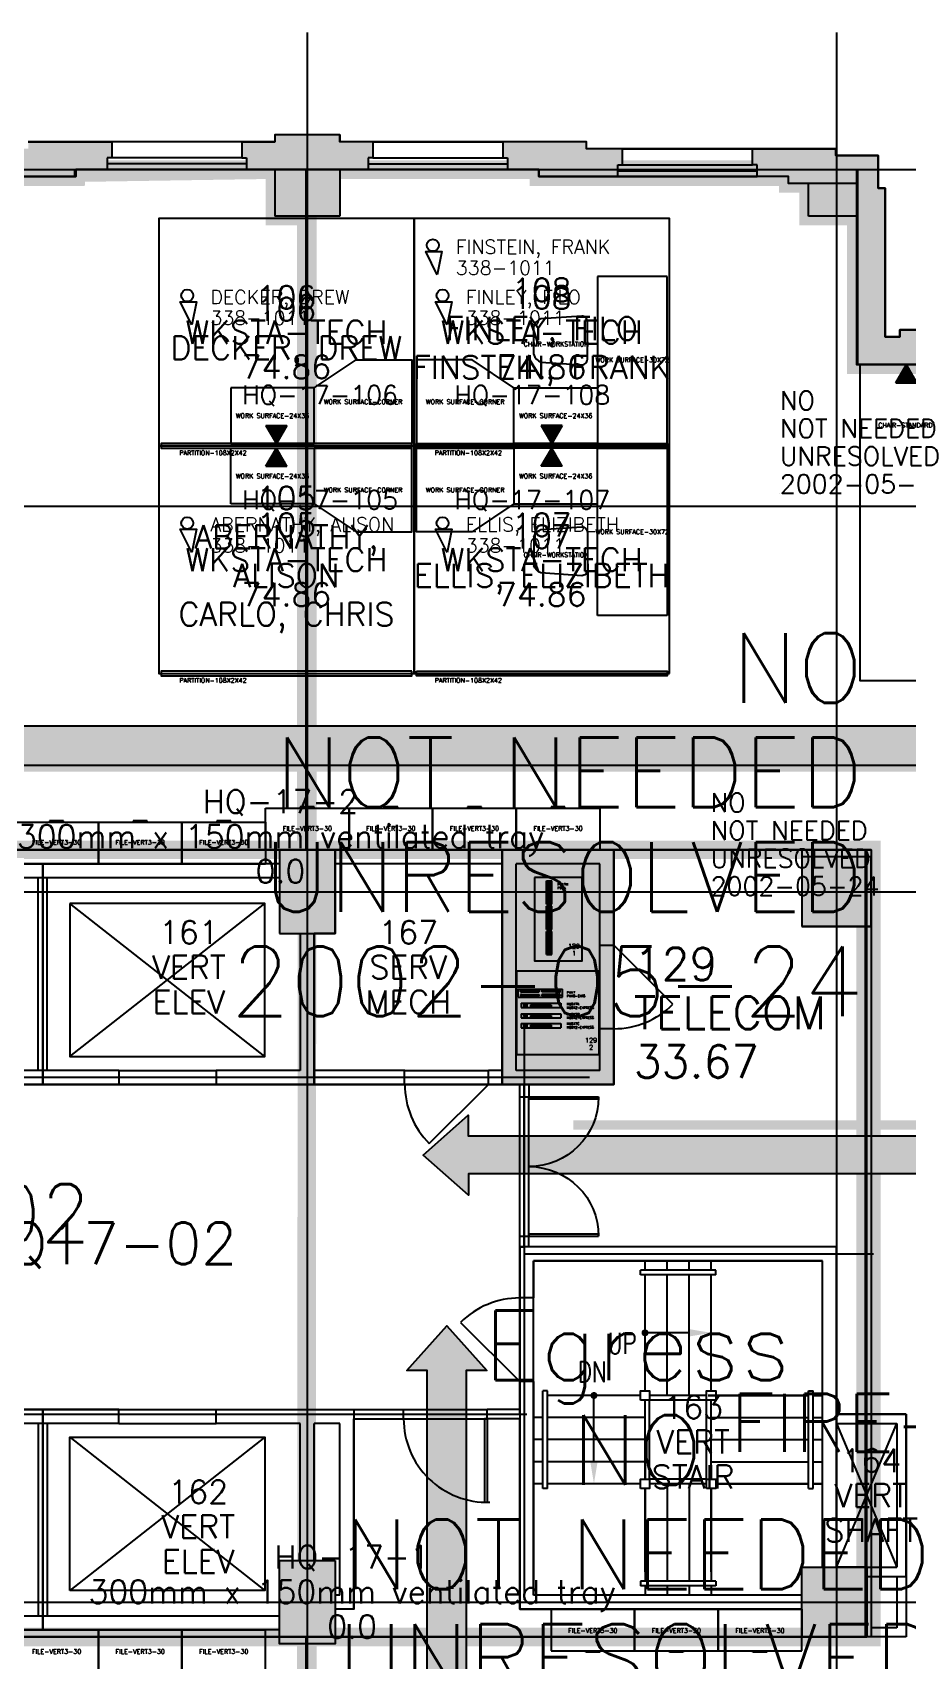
# Model space of a CAD drawing. Extents: x -90 to 1566, y -312 to 744.
# Drawn here: x 637 to 1014, y 43 to 744 of the extents above; entities that cross this region are included whole.
import ezdxf
from ezdxf.enums import TextEntityAlignment as Align

# ---------------------------------------------------------------- set-up
doc = ezdxf.new("R2010")
doc.units = 0
doc.header["$LTSCALE"] = 120
doc.header["$MEASUREMENT"] = 0
doc.layers.get('0').update_dxf_attribs({"linetype": 'CONTINUOUS'})
for name, color, linetype in [('Deleted', 1, 'CONTINUOUS'), ('Unchanged', 8, 'CONTINUOUS'), ('Unchanged Layer Off', 2, 'CONTINUOUS')]:
    doc.layers.add(name, color=color, linetype=linetype)
doc.styles.add('ASSETTEXT', font='simplex.shx')
doc.styles.get("Standard").update_dxf_attribs({"font": 'simplex.shx'})

# ---------------------------------------------------------------- blocks, each defined once
blk = doc.blocks.new('ELEV')
at = {"layer": 'Unchanged'}
for p, q in [((42, -6), (-42, -72)), ((-42, -6), (42, -72))]:
    blk.add_line(p, q, dxfattribs=at)
blk.add_lwpolyline([(-42, -72), (-42, -6), (42, -6), (42, -72)], close=True, dxfattribs=at)
blk = doc.blocks.new('WNH')
at = {"layer": 'Unchanged'}
for p, q in [((-2, 5), (58, 5)), ((-2, 2.5), (58, 2.5)), ((0, 0), (56, 0)), ((0, -7), (56, -7))]:
    blk.add_line(p, q, dxfattribs=at)
blk = doc.blocks.new('90S2')
at = {"layer": 'Unchanged'}
for p, q in [((-0.5, 0), (-0.5, 1)), ((-0.46875, 0), (-0.46875, 0.998045)), ((-0.5, 0), (-0.46875, 0)), ((-0.46875, 0), (-0.46875, 0))]:
    blk.add_line(p, q, dxfattribs=at)
blk.add_arc((-0.5, 0), 1, 0, 91.706985, dxfattribs=at)
blk = doc.blocks.new('DR-DOUB')
at = {"layer": 'Unchanged'}
for p, q in [((0, 0.5), (0.015625, 0.5)), ((0, 0), (0, 0.5)), ((0.015625, 0.5), (0.015625, 0)), ((1, 0.5), (0.984375, 0.5)), ((0.984375, 0.5), (0.984375, 0)), ((1, 0), (1, 0.5)), ((0.015625, 0), (0, 0)), ((0.984375, 0), (1, 0))]:
    blk.add_line(p, q, dxfattribs=at)
for centre, start, end in [((0, 0), 0, 90), ((1, 0), 90, 180)]:
    blk.add_arc(centre, 0.5, start, end, dxfattribs=at)
blk = doc.blocks.new('FILE')
at = {"layer": 'Unchanged'}
for p, q in [((0, 18), (36, 18)), ((0, 0), (0, 18)), ((15, 18.5), (15, 18)), ((21, 18.5), (15, 18.5)), ((21, 18), (21, 18.5)), ((36, 18), (36, 0)), ((0, 0), (36, 0))]:
    blk.add_line(p, q, dxfattribs=at)
blk = doc.blocks.new('CHAIR')
at = {"layer": 'Unchanged'}
blk.add_lwpolyline([(-6.087272, 11.499599, 0.234283), (-9.327464, 8.599554), (-10.501149, -9.063947, 0.418572), (-8.101414, -11.4996), (8.101414, -11.4996, 0.418572), (10.501149, -9.063947), (9.327464, 8.599554, 0.234283), (6.087272, 11.499599, 0.234283)], format="xyb", dxfattribs=at)
blk.add_lwpolyline([(-6.087273, 11.4996), (6.087273, 11.4996)], dxfattribs=at)
blk = doc.blocks.new('WSURF')
at = {"layer": 'Unchanged'}
for p, q in [((0, 1), (0, 0)), ((1, 1), (0, 1)), ((1, 0), (1, 1)), ((0, 0), (1, 0))]:
    blk.add_line(p, q, dxfattribs=at)
blk = doc.blocks.new('UNIT')
at = {"layer": 'Unchanged'}
blk.add_lwpolyline([(0, 0), (1, 0), (1, 1), (0, 1)], close=True, dxfattribs=at)
blk = doc.blocks.new('CWSURF')
at = {"layer": 'Unchanged'}
blk.add_lwpolyline([(24, 36), (0, 36), (0, 0), (42, 0), (42, 24)], close=True, dxfattribs=at)
blk = doc.blocks.new('PERSON')
at = {"layer": 'Unchanged'}
blk.add_lwpolyline([(-8, 0), (-13, 10), (-6, 10), (-8, 0)], dxfattribs=at)
blk.add_circle((-9.918655, 12.655), 2.586836, dxfattribs=at)
blk = doc.blocks.new('OUTLETW')
at = {"layer": 'Unchanged'}
for p, q in [((7.79, 4.5), (0, 0)), ((7.79, -4.5), (0, 0)), ((0.19, 0.11), (7.79, 0.11)), ((0.57, 0.33), (7.79, 0.33)), ((0.95, 0.55), (7.79, 0.55)), ((1.33, 0.77), (7.79, 0.77)), ((1.72, 0.99), (7.79, 0.99)), ((2.1, 1.21), (7.79, 1.21)), ((2.48, 1.43), (7.79, 1.43)), ((2.86, 1.65), (7.79, 1.65)), ((3.24, 1.87), (7.79, 1.87)), ((3.62, 2.09), (7.79, 2.09)), ((4, 2.31), (7.79, 2.31)), ((4.38, 2.53), (7.79, 2.53)), ((4.76, 2.75), (7.79, 2.75)), ((5.15, 2.97), (7.79, 2.97)), ((5.53, 3.19), (7.79, 3.19)), ((5.91, 3.41), (7.79, 3.41)), ((6.29, 3.63), (7.79, 3.63)), ((6.67, 3.85), (7.79, 3.85)), ((7.05, 4.07), (7.79, 4.07)), ((7.43, 4.29), (7.79, 4.29)), ((7.79, -4.5), (7.79, 4.5)), ((0.19, -0.11), (7.79, -0.11)), ((0.57, -0.33), (7.79, -0.33)), ((0.95, -0.55), (7.79, -0.55)), ((1.33, -0.77), (7.79, -0.77)), ((1.72, -0.99), (7.79, -0.99)), ((2.1, -1.21), (7.79, -1.21)), ((2.48, -1.43), (7.79, -1.43)), ((2.86, -1.65), (7.79, -1.65)), ((3.24, -1.87), (7.79, -1.87)), ((3.62, -2.09), (7.79, -2.09)), ((4, -2.31), (7.79, -2.31)), ((4.38, -2.53), (7.79, -2.53)), ((4.76, -2.75), (7.79, -2.75)), ((5.15, -2.97), (7.79, -2.97)), ((5.53, -3.19), (7.79, -3.19)), ((5.91, -3.41), (7.79, -3.41)), ((6.29, -3.63), (7.79, -3.63)), ((6.67, -3.85), (7.79, -3.85)), ((7.05, -4.07), (7.79, -4.07)), ((7.43, -4.29), (7.79, -4.29))]:
    blk.add_line(p, q, dxfattribs=at)
blk = doc.blocks.new('PB3X50')
at = {"layer": 'Unchanged'}
for p, q in [((0, 21.73), (0, 31.73)), ((0, 31.73), (2.25, 31.73)), ((0.35, 31.33), (1.9, 31.33)), ((0.35, 30.93), (1.9, 30.93)), ((0.35, 30.53), (1.9, 30.53)), ((0.35, 30.13), (1.9, 30.13)), ((0.35, 29.73), (1.9, 29.73)), ((0.35, 29.33), (1.9, 29.33)), ((0.35, 28.93), (1.9, 28.93)), ((0.35, 28.53), (1.9, 28.53)), ((0.35, 28.13), (1.9, 28.13)), ((2.25, 21.73), (2.25, 31.73)), ((0, 21.73), (2.25, 21.73)), ((0.35, 27.73), (1.9, 27.73)), ((0.35, 27.33), (1.9, 27.33)), ((0.35, 26.93), (1.9, 26.93)), ((0.35, 26.53), (1.9, 26.53)), ((0.35, 26.13), (1.9, 26.13)), ((0.35, 25.73), (1.9, 25.73)), ((0.35, 25.33), (1.9, 25.33)), ((0.35, 24.93), (1.9, 24.93)), ((0.35, 24.53), (1.9, 24.53)), ((0.35, 24.13), (1.9, 24.13)), ((0.35, 23.73), (1.9, 23.73)), ((0.35, 23.33), (1.9, 23.33)), ((0.35, 22.93), (1.9, 22.93)), ((0.35, 22.53), (1.9, 22.53)), ((0.35, 22.13), (1.9, 22.13)), ((0, 20.86), (2.25, 20.86)), ((0, 10.86), (0, 20.86)), ((0.35, 20.46), (1.9, 20.46)), ((0.35, 20.06), (1.9, 20.06)), ((0.35, 19.66), (1.9, 19.66)), ((0.35, 19.26), (1.9, 19.26)), ((0.35, 18.86), (1.9, 18.86)), ((0.35, 18.46), (1.9, 18.46)), ((0.35, 18.06), (1.9, 18.06)), ((0.35, 17.66), (1.9, 17.66)), ((0.35, 17.26), (1.9, 17.26)), ((0.35, 16.86), (1.9, 16.86)), ((0.35, 16.46), (1.9, 16.46)), ((0.35, 16.06), (1.9, 16.06)), ((0.35, 15.66), (1.9, 15.66)), ((0.35, 15.26), (1.9, 15.26)), ((0.35, 14.86), (1.9, 14.86)), ((0.35, 14.46), (1.9, 14.46)), ((0.35, 14.06), (1.9, 14.06)), ((2.25, 10.86), (2.25, 20.86)), ((0, 10.86), (2.25, 10.86)), ((0, 0), (0, 10)), ((0, 10), (2.25, 10)), ((0.35, 13.66), (1.9, 13.66)), ((0.35, 13.26), (1.9, 13.26)), ((0.35, 12.86), (1.9, 12.86)), ((0.35, 12.46), (1.9, 12.46)), ((0.35, 12.06), (1.9, 12.06)), ((0.35, 11.66), (1.9, 11.66)), ((0.35, 11.26), (1.9, 11.26)), ((0.35, 9.6), (1.9, 9.6)), ((0.35, 9.2), (1.9, 9.2)), ((0.35, 8.8), (1.9, 8.8)), ((0.35, 8.4), (1.9, 8.4)), ((0.35, 8), (1.9, 8)), ((0.35, 7.6), (1.9, 7.6)), ((0.35, 7.2), (1.9, 7.2)), ((2.25, 0), (2.25, 10)), ((0, 0), (2.25, 0)), ((0.35, 6.8), (1.9, 6.8)), ((0.35, 6.4), (1.9, 6.4)), ((0.35, 6), (1.9, 6)), ((0.35, 5.6), (1.9, 5.6)), ((0.35, 5.2), (1.9, 5.2)), ((0.35, 4.8), (1.9, 4.8)), ((0.35, 4.4), (1.9, 4.4)), ((0.35, 4), (1.9, 4)), ((0.35, 3.6), (1.9, 3.6)), ((0.35, 3.2), (1.9, 3.2)), ((0.35, 2.8), (1.9, 2.8)), ((0.35, 2.4), (1.9, 2.4)), ((0.35, 2), (1.9, 2)), ((0.35, 1.6), (1.9, 1.6)), ((0.35, 1.2), (1.9, 1.2)), ((0.35, 0.8), (1.9, 0.8)), ((0.35, 0.4), (1.9, 0.4))]:
    blk.add_line(p, q, dxfattribs=at)
blk = doc.blocks.new('HUB12')
at = {"layer": 'Unchanged'}
for p, q in [((0, 1.8), (17, 1.8)), ((0, 1.8), (0, 0)), ((0, 0), (17, 0)), ((4, 1.03), (12.94, 1.03)), ((4, 1.03), (4, 0.34)), ((4, 0.34), (12.94, 0.34)), ((4.69, 1.03), (4.69, 0.34)), ((5.37, 1.03), (5.37, 0.34)), ((6.06, 1.03), (6.06, 0.34)), ((6.75, 1.03), (6.75, 0.34)), ((7.44, 1.03), (7.44, 0.34)), ((8.12, 1.03), (8.12, 0.34)), ((8.81, 1.03), (8.81, 0.34)), ((9.5, 1.03), (9.5, 0.34)), ((10.19, 1.03), (10.19, 0.34)), ((10.88, 1.03), (10.88, 0.34)), ((11.56, 1.03), (11.56, 0.34)), ((12.25, 1.03), (12.25, 0.34)), ((12.94, 1.03), (12.94, 0.34)), ((17, 1.8), (17, 0))]:
    blk.add_line(p, q, dxfattribs=at)
for points in [[(1.16, 1.3), (1.16, 0.99), (2.57, 0.99), (2.57, 1.3)], [(1.16, 0.65), (1.16, 0.34), (2.57, 0.34), (2.57, 0.65)]]:
    blk.add_lwpolyline(points, close=True, dxfattribs=at)
for s, p in [('01', (4.36, 1.3)), ('12', (12.61, 1.3))]:
    blk.add_text(s, height=0.25, dxfattribs=at).set_placement(p, align=Align.MIDDLE)
blk = doc.blocks.new('PN48')
at = {"layer": 'Unchanged'}
for p, q in [((0, 3.5), (19, 3.5)), ((0, 0), (0, 3.5)), ((0, 0), (19, 0)), ((0.93, 3), (8.93, 3)), ((0.93, 2.33), (0.93, 3)), ((0.93, 2.33), (8.93, 2.33)), ((0.93, 1.23), (8.93, 1.23)), ((0.93, 1.23), (0.93, 0.57)), ((0.93, 0.57), (8.93, 0.57)), ((1.59, 3), (1.59, 2.33)), ((1.59, 0.57), (1.59, 1.23)), ((2.26, 3), (2.26, 2.33)), ((2.26, 0.57), (2.26, 1.23)), ((2.93, 3), (2.93, 2.33)), ((2.93, 0.57), (2.93, 1.23)), ((3.59, 3), (3.59, 2.33)), ((3.59, 0.57), (3.59, 1.23)), ((4.26, 3), (4.26, 2.33)), ((4.26, 0.57), (4.26, 1.23)), ((4.93, 3), (4.93, 2.33)), ((4.93, 0.57), (4.93, 1.23)), ((5.59, 3), (5.59, 2.33)), ((5.59, 0.57), (5.59, 1.23)), ((6.26, 3), (6.26, 2.33)), ((6.26, 0.57), (6.26, 1.23)), ((6.93, 3), (6.93, 2.33)), ((6.93, 0.57), (6.93, 1.23)), ((7.59, 3), (7.59, 2.33)), ((7.59, 0.57), (7.59, 1.23)), ((8.26, 3), (8.26, 2.33)), ((8.26, 0.57), (8.26, 1.23)), ((8.93, 2.33), (8.93, 3)), ((8.93, 1.23), (8.93, 0.57)), ((10.07, 2.33), (10.07, 3)), ((18.07, 3), (10.07, 3)), ((18.07, 2.33), (10.07, 2.33)), ((10.07, 1.23), (10.07, 0.57)), ((18.07, 1.23), (10.07, 1.23)), ((18.07, 0.57), (10.07, 0.57)), ((10.74, 3), (10.74, 2.33)), ((10.74, 0.57), (10.74, 1.23)), ((11.41, 3), (11.41, 2.33)), ((11.41, 0.57), (11.41, 1.23)), ((12.07, 3), (12.07, 2.33)), ((12.07, 0.57), (12.07, 1.23)), ((12.74, 3), (12.74, 2.33)), ((12.74, 0.57), (12.74, 1.23)), ((13.41, 3), (13.41, 2.33)), ((13.41, 0.57), (13.41, 1.23)), ((14.07, 3), (14.07, 2.33)), ((14.07, 0.57), (14.07, 1.23)), ((14.74, 3), (14.74, 2.33)), ((14.74, 0.57), (14.74, 1.23)), ((15.41, 3), (15.41, 2.33)), ((15.41, 0.57), (15.41, 1.23)), ((16.07, 3), (16.07, 2.33)), ((16.07, 0.57), (16.07, 1.23)), ((16.74, 3), (16.74, 2.33)), ((16.74, 0.57), (16.74, 1.23)), ((17.41, 3), (17.41, 2.33)), ((17.41, 0.57), (17.41, 1.23)), ((18.07, 2.33), (18.07, 3)), ((18.07, 1.23), (18.07, 0.57)), ((19, 0), (19, 3.5))]:
    blk.add_line(p, q, dxfattribs=at)
for s, p in [('01', (1.26, 2.07)), ('25', (1.26, 0.3)), ('24', (17.74, 2.07)), ('48', (17.74, 0.3))]:
    blk.add_text(s, height=0.25, dxfattribs=at).set_placement(p, align=Align.MIDDLE)

msp = doc.modelspace()

# ---------------------------------------------------------------- hatches: boundary and pattern name
at = {"layer": 'Deleted'}
for points in [[(635.2, 696.98), (671.2, 696.98), (671.2, 689.98), (669.2, 689.98), (669.2, 684.98), (655.7, 684.98), (655.7, 681.98), (621.7, 681.98), (621.7, 686.98), (619.7, 686.98), (619.7, 693.98), (635.2, 693.98)], [(875.7, 696.98), (839.7, 696.98), (839.7, 689.98), (841.7, 689.98), (841.7, 684.98), (855.2, 684.98), (855.2, 681.98), (889.2, 681.98), (889.2, 686.98), (891.2, 686.98), (891.2, 693.98), (875.7, 693.98)], [(992.45, 600.98), (992.45, 664.98), (971.45, 664.98), (971.45, 678.98), (962.7, 678.98), (962.7, 681.98), (949.2, 681.98), (949.2, 686.98), (947.2, 686.98), (947.2, 693.98), (983.2, 693.98), (983.2, 690.98), (1001.45, 690.98), (1001.45, 676.98), (1004.45, 676.98), (1004.45, 612.98), (1010.7, 612.98), (1010.7, 615.98), (1034.7, 615.98), (1034.7, 608.98), (1032.7, 608.98), (1032.7, 603.98), (1025.45, 603.98), (1025.45, 600.98)], [(767.45, 391.98), (743.45, 391.98), (743.45, 355.98), (767.45, 355.98)], [(998.45, 391.98), (998.45, 358.98), (968.45, 358.98), (968.45, 391.98)], [(743.45, 85.98), (767.45, 85.98), (767.45, 49.98), (743.45, 49.98)], [(968.45, 82.98), (996.45, 82.98), (996.45, 52.98), (968.45, 52.98)]]:
    msp.add_hatch(color=256, dxfattribs=at).paths.add_polyline_path(points)
h = msp.add_hatch(color=256, dxfattribs=at)
h.paths.add_polyline_path([(769.45, 664.98), (741.45, 664.98), (741.45, 684.98), (729.2, 684.98), (729.2, 689.98), (727.2, 689.98), (727.2, 696.98), (741.45, 696.98), (741.45, 699.98), (769.45, 699.98), (769.45, 696.98), (783.7, 696.98), (783.7, 689.98), (781.7, 689.98), (781.7, 684.98), (769.45, 684.98)])
h.paths.add_polyline_path([(1117.2, 618.98), (1097.7, 618.98), (1097.7, 615.98), (1090.7, 615.98), (1090.7, 608.98), (1092.7, 608.98), (1092.7, 603.98), (1122.2, 603.98), (1122.2, 608.98), (1124.2, 608.98), (1124.2, 615.98), (1117.2, 615.98)])
h.paths.add_polyline_path([(1345.2, 537.98), (1325.7, 537.98), (1325.7, 534.98), (1318.7, 534.98), (1318.7, 527.98), (1320.7, 527.98), (1320.7, 522.98), (1350.2, 522.98), (1350.2, 527.98), (1352.2, 527.98), (1352.2, 534.98), (1345.2, 534.98)])
h.paths.add_polyline_path([(1408.2, 527.98), (1408.2, 534.98), (1438.2, 534.98), (1438.2, 531.98), (1457.45, 531.98), (1457.45, 517.98), (1460.45, 517.98), (1460.45, 474.98), (1453.45, 474.98), (1453.45, 476.98), (1448.45, 476.98), (1448.45, 505.98), (1427.45, 505.98), (1427.45, 519.98), (1418.7, 519.98), (1418.7, 522.98), (1410.2, 522.98), (1410.2, 527.98)])
h.paths.add_polyline_path([(1493.45, 176.73), (1490.45, 176.73), (1490.45, 169.73), (1483.45, 169.73), (1483.45, 171.73), (1478.45, 171.73), (1478.45, 193.23), (1483.45, 193.23), (1483.45, 195.23), (1490.45, 195.23), (1490.45, 188.23), (1493.45, 188.23)])
at = {"layer": 'Unchanged Layer Off'}
for points in [[(238.62, 342.46), (221.94, 362.29), (229.99, 362.29), (229.99, 445.35), (1047.68, 445.35), (1047.68, 252.46), (824.85, 252.46), (824.85, 243.26), (805.41, 260.53), (824.83, 277.69), (824.83, 268.84), (1029.92, 268.84), (1029.92, 428.39), (247.21, 428.39), (247.21, 362.22), (255.74, 362.22)], [(238.62, 342.46), (221.94, 362.29), (229.99, 362.29), (229.99, 445.35), (1047.68, 445.35), (1047.68, 252.46), (824.85, 252.46), (824.85, 243.26), (805.41, 260.53), (824.83, 277.69), (824.83, 268.84), (1029.92, 268.84), (1029.92, 428.39), (247.21, 428.39), (247.21, 362.22), (255.74, 362.22)], [(839.45, 391.98), (839.45, 290.98), (887.45, 290.98), (887.45, 391.98)], [(238.64, 333.57), (255.82, 314.21), (247.11, 314.21), (247.11, 4.95), (807.16, 4.95), (807.16, 167.77), (798.27, 167.77), (815.54, 187.04), (832.79, 167.77), (823.94, 167.77), (823.94, -8.8), (230.19, -8.8), (230.19, 314.15), (221.47, 314.15)], [(238.64, 333.57), (255.82, 314.21), (247.11, 314.21), (247.11, 4.95), (807.16, 4.95), (807.16, 167.77), (798.27, 167.77), (815.54, 187.04), (832.79, 167.77), (823.94, 167.77), (823.94, -8.8), (230.19, -8.8), (230.19, 314.15), (221.47, 314.15)]]:
    msp.add_hatch(color=256, dxfattribs=at).paths.add_polyline_path(points)

# ---------------------------------------------------------------- linework, layer by layer
at = {"layer": 'Deleted'}
for p, q in [((635.2, 696.98), (671.2, 696.98)), ((635.2, 696.98), (671.2, 696.98)), ((671.2, 696.98), (671.2, 689.98)), ((671.2, 696.98), (671.2, 689.98)), ((727.2, 696.98), (741.45, 696.98)), ((727.2, 696.98), (727.2, 689.98)), ((727.2, 696.98), (741.45, 696.98)), ((727.2, 696.98), (727.2, 689.98)), ((741.45, 699.98), (741.45, 696.98)), ((769.45, 699.98), (741.45, 699.98)), ((741.45, 699.98), (741.45, 696.98)), ((769.45, 699.98), (741.45, 699.98)), ((769.45, 699.98), (769.45, 696.98)), ((769.45, 699.98), (769.45, 696.98)), ((783.7, 696.98), (769.45, 696.98)), ((783.7, 696.98), (769.45, 696.98)), ((783.7, 696.98), (783.7, 689.98)), ((783.7, 696.98), (783.7, 689.98)), ((839.7, 696.98), (839.7, 689.98)), ((875.7, 696.98), (839.7, 696.98)), ((839.7, 696.98), (839.7, 689.98)), ((875.7, 696.98), (839.7, 696.98)), ((875.7, 693.98), (875.7, 696.98)), ((875.7, 693.98), (875.7, 696.98)), ((671.2, 689.98), (669.2, 689.98)), ((669.2, 689.98), (669.2, 684.98)), ((671.2, 689.98), (669.2, 689.98)), ((669.2, 689.98), (669.2, 684.98)), ((727.2, 689.98), (729.2, 689.98)), ((727.2, 689.98), (729.2, 689.98)), ((729.2, 689.98), (729.2, 684.98)), ((729.2, 689.98), (729.2, 684.98)), ((781.7, 689.98), (781.7, 684.98)), ((783.7, 689.98), (781.7, 689.98)), ((781.7, 689.98), (781.7, 684.98)), ((783.7, 689.98), (781.7, 689.98)), ((839.7, 689.98), (841.7, 689.98)), ((839.7, 689.98), (841.7, 689.98)), ((841.7, 689.98), (841.7, 684.98)), ((841.7, 689.98), (841.7, 684.98)), ((891.2, 693.98), (875.7, 693.98)), ((891.2, 693.98), (875.7, 693.98)), ((891.2, 686.98), (891.2, 693.98)), ((891.2, 686.98), (891.2, 693.98)), ((947.2, 686.98), (947.2, 693.98)), ((947.2, 693.98), (983.2, 693.98)), ((947.2, 686.98), (947.2, 693.98)), ((947.2, 693.98), (983.2, 693.98)), ((983.2, 693.98), (983.2, 690.98)), ((983.2, 693.98), (983.2, 690.98)), ((983.2, 690.98), (1001.45, 690.98)), ((983.2, 690.98), (1001.45, 690.98)), ((1001.45, 690.98), (1001.45, 676.98)), ((1001.45, 690.98), (1001.45, 676.98)), ((655.7, 681.98), (621.7, 681.98)), ((655.7, 681.98), (621.7, 681.98)), ((669.2, 684.98), (655.7, 684.98)), ((655.7, 684.98), (655.7, 681.98)), ((669.2, 684.98), (655.7, 684.98)), ((655.7, 684.98), (655.7, 681.98)), ((729.2, 684.98), (741.45, 684.98)), ((729.2, 684.98), (741.45, 684.98)), ((741.45, 684.98), (741.45, 664.98)), ((741.45, 684.98), (741.45, 664.98)), ((769.45, 684.98), (769.45, 664.98)), ((781.7, 684.98), (769.45, 684.98)), ((769.45, 684.98), (769.45, 664.98)), ((781.7, 684.98), (769.45, 684.98)), ((841.7, 684.98), (855.2, 684.98)), ((841.7, 684.98), (855.2, 684.98)), ((855.2, 684.98), (855.2, 681.98)), ((855.2, 684.98), (855.2, 681.98)), ((855.2, 681.98), (889.2, 681.98)), ((855.2, 681.98), (889.2, 681.98)), ((889.2, 681.98), (889.2, 686.98)), ((889.2, 686.98), (891.2, 686.98)), ((889.2, 681.98), (889.2, 686.98)), ((889.2, 686.98), (891.2, 686.98)), ((949.2, 686.98), (947.2, 686.98)), ((949.2, 686.98), (947.2, 686.98)), ((949.2, 681.98), (949.2, 686.98)), ((949.2, 681.98), (949.2, 686.98)), ((962.7, 681.98), (949.2, 681.98)), ((962.7, 681.98), (949.2, 681.98)), ((962.7, 678.98), (962.7, 681.98)), ((962.7, 678.98), (962.7, 681.98)), ((971.45, 678.98), (962.7, 678.98)), ((971.45, 678.98), (962.7, 678.98)), ((971.45, 664.98), (971.45, 678.98)), ((971.45, 664.98), (971.45, 678.98)), ((1001.45, 676.98), (1004.45, 676.98)), ((1001.45, 676.98), (1004.45, 676.98)), ((1004.45, 676.98), (1004.45, 612.98)), ((1004.45, 676.98), (1004.45, 612.98)), ((769.45, 664.98), (741.45, 664.98)), ((769.45, 664.98), (741.45, 664.98)), ((992.45, 664.98), (971.45, 664.98)), ((992.45, 664.98), (971.45, 664.98)), ((992.45, 600.98), (992.45, 664.98)), ((992.45, 600.98), (992.45, 664.98)), ((1004.45, 612.98), (1010.7, 612.98)), ((1004.45, 612.98), (1010.7, 612.98)), ((1010.7, 612.98), (1010.7, 615.98)), ((1010.7, 615.98), (1034.7, 615.98)), ((1010.7, 612.98), (1010.7, 615.98)), ((1010.7, 615.98), (1034.7, 615.98)), ((1025.45, 600.98), (992.45, 600.98)), ((1025.45, 600.98), (992.45, 600.98)), ((743.45, 385.98), (593.45, 385.98)), ((767.45, 391.98), (743.45, 391.98)), ((743.45, 391.98), (743.45, 385.98)), ((743.45, 391.98), (743.45, 355.98)), ((767.45, 391.98), (743.45, 391.98)), ((887.45, 391.98), (767.45, 391.98)), ((767.45, 355.98), (767.45, 391.98)), ((839.45, 385.98), (767.45, 385.98)), ((767.45, 355.98), (767.45, 385.98)), ((839.45, 296.98), (839.45, 385.98)), ((845.45, 296.98), (845.45, 385.98)), ((881.45, 385.98), (845.45, 385.98)), ((881.45, 350.84), (881.45, 385.98)), ((887.45, 350.84), (887.45, 391.98)), ((998.45, 391.98), (968.45, 391.98)), ((968.45, 391.98), (968.45, 358.98)), ((998.45, 388.98), (968.45, 388.98)), ((968.45, 388.98), (968.45, 358.98)), ((998.45, 391.98), (998.45, 358.98)), ((998.45, 358.98), (998.45, 388.98)), ((743.45, 379.98), (539.45, 379.98)), ((639.45, 296.98), (639.45, 379.98)), ((643.45, 296.98), (643.45, 379.98)), ((743.45, 379.98), (743.45, 355.98)), ((968.45, 358.98), (998.45, 358.98)), ((998.45, 358.98), (968.45, 358.98)), ((743.45, 355.98), (752.45, 355.98)), ((743.45, 355.98), (767.45, 355.98)), ((752.45, 355.98), (752.45, 296.98)), ((758.45, 355.98), (758.45, 296.98)), ((758.45, 355.98), (767.45, 355.98)), ((887.45, 350.84), (881.45, 350.84)), ((912.92, 325.47), (887.47, 350.93)), ((881.45, 296.98), (881.45, 314.84)), ((887.45, 314.84), (881.45, 314.84)), ((887.45, 290.98), (887.45, 314.84)), ((674.2, 296.98), (608.7, 296.98)), ((674.2, 296.98), (674.2, 290.98)), ((752.45, 296.98), (716.2, 296.98)), ((716.2, 296.98), (716.2, 290.98)), ((797.45, 296.98), (758.45, 296.98)), ((797.4, 290.94), (797.4, 296.98)), ((833.45, 290.94), (833.45, 296.98)), ((839.45, 296.98), (833.45, 296.98)), ((881.45, 296.98), (845.45, 296.98)), ((674.2, 290.98), (608.7, 290.98)), ((797.45, 290.98), (716.2, 290.98)), ((807.99, 265.53), (833.45, 290.98)), ((846.95, 290.98), (833.45, 290.98)), ((846.95, 285.56), (846.95, 290.98)), ((887.45, 290.98), (850.95, 290.98)), ((850.95, 290.98), (850.95, 285.56)), ((846.95, 285.56), (850.95, 285.56)), ((846.95, 225.56), (850.95, 225.56)), ((846.95, 198.98), (846.95, 225.56)), ((850.95, 220.98), (850.95, 225.56)), ((846.95, 198.98), (846.95, 220.98)), ((983.45, 220.98), (850.95, 220.98)), ((983.45, 148.9), (983.45, 220.98)), ((977.45, 214.98), (852.95, 214.98)), ((852.95, 198.98), (852.95, 214.98)), ((852.99, 214.93), (977.34, 214.93)), ((852.99, 198.98), (852.99, 214.93)), ((931.45, 210.98), (898.95, 210.98)), ((898.95, 208.98), (898.95, 210.98)), ((900.95, 210.98), (900.95, 214.98)), ((910.45, 210.98), (910.45, 214.98)), ((919.95, 210.98), (919.95, 214.98)), ((929.45, 210.98), (929.45, 214.98)), ((931.45, 208.98), (931.45, 210.98)), ((977.34, 214.93), (977.34, 82.94)), ((977.45, 82.98), (977.45, 214.98)), ((931.45, 208.98), (898.95, 208.98)), ((900.95, 158.98), (900.95, 208.98)), ((910.45, 156.98), (910.45, 208.98)), ((919.95, 156.98), (919.95, 208.98)), ((929.45, 158.98), (929.45, 208.98)), ((852.95, 198.98), (846.95, 198.98)), ((821.49, 188.44), (846.95, 162.98)), ((919.45, 183.98), (900.95, 183.98)), ((852.95, 162.98), (846.95, 162.98)), ((846.95, 150.98), (846.95, 162.98)), ((852.95, 70.98), (852.95, 162.98)), ((852.99, 71.25), (852.99, 162.98)), ((856.95, 116.98), (856.95, 158.98)), ((858.95, 158.98), (856.95, 158.98)), ((858.95, 116.98), (858.95, 158.98)), ((898.95, 156.98), (858.95, 156.98)), ((878.95, 128.98), (878.95, 156.98)), ((900.95, 120.98), (900.95, 154.98)), ((927.45, 156.98), (902.95, 156.98)), ((927.45, 154.98), (902.95, 154.98)), ((902.95, 120.98), (902.95, 154.98)), ((927.45, 120.98), (927.45, 154.98)), ((929.45, 120.98), (929.45, 154.98)), ((971.45, 156.98), (931.45, 156.98)), ((931.45, 156.98), (971.45, 156.98)), ((971.45, 116.98), (971.45, 158.98)), ((971.45, 158.98), (973.45, 158.98)), ((973.45, 116.98), (973.45, 158.98)), ((977.45, 156.98), (973.45, 156.98)), ((973.45, 156.98), (977.45, 156.98)), ((674.2, 150.98), (608.7, 150.98)), ((674.2, 144.98), (674.2, 150.98)), ((716.2, 144.98), (716.2, 150.98)), ((716.2, 150.98), (796.95, 150.98)), ((796.95, 146.98), (796.95, 150.98)), ((846.95, 150.98), (832.95, 150.98)), ((832.95, 146.98), (832.95, 150.98)), ((856.95, 147.48), (852.95, 147.48)), ((900.95, 147.48), (858.95, 147.48)), ((929.45, 147.48), (971.45, 147.48)), ((973.45, 147.48), (977.45, 147.48)), ((983.45, 148.9), (1013.4, 148.9)), ((1013.4, 148.9), (1013.4, 52.98)), ((674.2, 144.98), (608.7, 144.98)), ((639.45, 144.98), (639.45, 61.98)), ((643.45, 144.98), (643.45, 61.98)), ((752.45, 144.98), (716.2, 144.98)), ((752.45, 85.98), (752.45, 144.98)), ((758.45, 85.98), (758.45, 144.98)), ((769.45, 144.98), (758.45, 144.98)), ((769.45, 70.98), (769.45, 144.98)), ((775.45, 64.98), (775.45, 146.98)), ((775.45, 146.98), (796.95, 146.98)), ((846.95, 146.98), (832.95, 146.98)), ((846.95, 64.98), (846.95, 146.98)), ((983.45, 144.9), (1009.4, 82.98)), ((983.45, 82.98), (1009.4, 144.9)), ((983.45, 82.98), (983.45, 144.9)), ((983.45, 144.9), (1009.4, 144.9)), ((1009.4, 144.9), (1009.4, 82.98)), ((856.95, 137.98), (852.95, 137.98)), ((900.95, 137.98), (858.95, 137.98)), ((929.45, 137.98), (971.45, 137.98)), ((973.45, 137.98), (977.45, 137.98)), ((856.95, 128.48), (852.95, 128.48)), ((900.95, 128.48), (858.95, 128.48)), ((900.95, 126.98), (900.95, 120.98)), ((900.95, 120.98), (900.95, 126.98)), ((929.45, 128.48), (971.45, 128.48)), ((929.45, 126.98), (929.45, 120.98)), ((929.45, 120.98), (929.45, 126.98)), ((973.45, 128.48), (977.45, 128.48)), ((927.45, 120.98), (902.95, 120.98)), ((856.95, 118.98), (852.95, 118.98)), ((858.95, 116.98), (856.95, 116.98)), ((898.95, 118.98), (858.95, 118.98)), ((900.95, 116.98), (900.95, 76.98)), ((900.95, 80.98), (900.95, 116.98)), ((927.45, 118.98), (902.95, 118.98)), ((910.45, 118.98), (910.45, 76.98)), ((919.95, 118.98), (919.95, 76.98)), ((929.45, 116.98), (929.45, 76.98)), ((929.45, 80.98), (929.45, 116.98)), ((971.45, 118.98), (931.45, 118.98)), ((931.45, 118.98), (971.45, 118.98)), ((971.45, 116.98), (973.45, 116.98)), ((977.45, 118.98), (973.45, 118.98)), ((973.45, 118.98), (977.45, 118.98)), ((743.45, 49.98), (743.45, 85.98)), ((743.45, 85.98), (752.45, 85.98)), ((743.45, 49.98), (743.45, 85.98)), ((743.45, 85.98), (767.45, 85.98)), ((758.45, 85.98), (767.45, 85.98)), ((767.45, 85.98), (767.45, 70.98)), ((767.45, 85.98), (767.45, 49.98)), ((968.45, 70.98), (968.45, 82.98)), ((968.45, 82.98), (977.45, 82.98)), ((968.45, 52.98), (968.45, 82.98)), ((968.45, 82.98), (996.45, 82.98)), ((983.45, 82.98), (998.45, 82.98)), ((996.45, 82.98), (996.45, 52.98)), ((998.45, 82.98), (1009.4, 82.98)), ((998.45, 78.98), (1009.4, 78.98)), ((998.45, 78.98), (998.45, 56.98)), ((1009.4, 78.98), (1009.4, 56.98)), ((769.45, 70.98), (767.45, 70.98)), ((968.45, 70.98), (852.95, 70.98)), ((968.68, 70.92), (853.13, 70.92)), ((931.45, 76.98), (898.95, 76.98)), ((898.95, 76.98), (898.95, 74.98)), ((931.45, 74.98), (898.95, 74.98)), ((900.95, 74.98), (900.95, 70.98)), ((910.45, 74.98), (910.45, 70.98)), ((919.95, 74.98), (919.95, 70.98)), ((929.45, 74.98), (929.45, 70.98)), ((931.45, 76.98), (931.45, 74.98)), ((775.45, 64.98), (767.45, 64.98)), ((767.45, 64.98), (767.45, 49.98)), ((968.45, 64.98), (846.95, 64.98)), ((968.45, 52.98), (968.45, 64.98)), ((743.45, 61.98), (539.45, 61.98)), ((1009.4, 56.98), (998.45, 56.98)), ((743.45, 55.98), (593.45, 55.98)), ((767.45, 49.98), (743.45, 49.98)), ((767.45, 49.98), (743.45, 49.98)), ((998.45, 52.98), (968.45, 52.98)), ((996.45, 52.98), (968.45, 52.98)), ((1013.4, 52.98), (998.45, 52.98))]:
    msp.add_line(p, q, dxfattribs=at)
for points in [[(1097.7, 615.98), (1010.7, 615.98), (1010.7, 612.98), (1004.45, 612.98), (1004.45, 676.98), (1001.45, 676.98), (1001.45, 690.98), (983.2, 690.98), (983.2, 693.98), (875.7, 693.98), (875.7, 696.98), (769.45, 696.98), (769.45, 699.98), (741.45, 699.98), (741.45, 696.98), (635.2, 696.98)], [(1025.45, 600.98), (992.45, 600.98), (992.45, 678.98), (962.7, 678.98), (962.7, 681.98), (855.2, 681.98), (855.2, 684.98), (655.7, 684.98), (655.7, 681.98), (548.2, 681.98)], [(801.45, 565.98), (911.45, 565.98), (911.45, 663.98), (801.45, 663.98), (801.45, 565.98)], [(641.45, 290.98), (641.45, 385.98), (593.45, 385.98), (593.45, 385.98), (539.45, 385.98), (539.45, 385.98), (539.45, 385.98), (539.45, 355.98), (527.45, 355.98), (527.45, 290.98), (641.45, 290.98)], [(758.45, 290.98), (758.45, 355.98), (767.45, 355.98), (767.45, 391.98), (743.45, 391.98), (743.45, 385.98), (641.45, 385.98), (641.45, 290.98), (758.45, 290.98)], [(527.45, 150.98), (641.45, 150.98), (641.45, 55.98), (527.45, 55.98), (527.45, 150.98)], [(641.45, 55.98), (641.45, 150.98), (775.45, 150.98), (775.45, 64.98), (767.45, 64.98), (767.45, 49.98), (743.45, 49.98), (743.45, 55.98), (641.45, 55.98)]]:
    msp.add_lwpolyline(points, dxfattribs=at)
for points in [[(691.45, 565.98), (801.45, 565.98), (801.45, 663.98), (691.45, 663.98)], [(1221.45, 465), (1221.45, 519.98), (1220.45, 519.98), (1220.45, 600.98), (1191.2, 600.98), (1191.2, 603.98), (1025.45, 603.98), (1025.45, 600.98), (993.45, 600.98), (993.45, 465)], [(801.45, 467.98), (801.45, 565.98), (691.45, 565.98), (691.45, 467.98)], [(911.45, 467.98), (911.45, 565.98), (801.45, 565.98), (801.45, 467.98)], [(839.45, 391.98), (767.45, 391.98), (767.45, 355.98), (758.45, 355.98), (758.45, 290.98), (767.45, 290.98), (839.45, 290.98)], [(839.45, 290.98), (839.45, 391.98), (887.45, 391.98), (887.45, 290.98)], [(848.95, 290.98), (767.45, 290.98), (758.45, 290.98), (296.45, 290.98), (263.45, 290.98), (263.45, 373.98), (215.45, 373.98), (215.45, 310.98), (215.45, 202.98), (215.45, 118.98), (215.45, 67.98), (263.45, 67.98), (263.45, 150.98), (775.45, 150.98), (775.45, 148.98), (846.95, 148.98), (846.95, 220.98), (848.95, 220.98)], [(983.45, 148.9), (983.45, 220.98), (846.95, 220.98), (846.95, 148.98), (846.95, 64.98), (968.45, 64.98), (968.45, 52.98), (996.45, 52.98), (996.45, 78.98), (996.45, 82.98), (983.45, 82.98)], [(898.95, 154.98), (898.95, 158.98), (902.95, 158.98), (902.95, 154.98)], [(927.45, 154.98), (927.45, 158.98), (931.45, 158.98), (931.45, 154.98)], [(1013.4, 148.9), (983.45, 148.9), (983.45, 82.98), (996.45, 82.98), (996.45, 78.98), (1013.4, 78.98)], [(898.95, 116.98), (898.95, 120.98), (902.95, 120.98), (902.95, 116.98)], [(927.45, 116.98), (927.45, 120.98), (931.45, 120.98), (931.45, 116.98)]]:
    msp.add_lwpolyline(points, close=True, dxfattribs=at)
at = {"layer": 'Deleted', "const_width": 1.5}
for points in [[(900.2, 183.98, 1), (901.7, 183.98, 1)], [(878.2, 156.98, 1), (879.7, 156.98, 1)]]:
    msp.add_lwpolyline(points, format="xyb", close=True, dxfattribs=at)
at = {"layer": 'Deleted', "linetype": 'Continuous'}
for centre, start, end in [((887.47, 350.93), 270, 315), ((833.45, 290.98), 180, 225), ((846.95, 162.98), 90, 135)]:
    msp.add_arc(centre, 36, start, end, dxfattribs=at)
at = {"layer": 'Deleted'}
for points in [[(919.45, 185.65), (919.45, 182.32), (929.45, 183.98)], [(880.62, 128.98), (877.28, 128.98), (878.95, 118.98)]]:
    msp.add_solid(points, dxfattribs=at)
at = {"layer": 'Unchanged Layer Off'}
for p, q in [((755.45, 744), (755.45, -312)), ((755.45, 744), (755.45, -312)), ((983.45, 744), (983.45, -312)), ((-47.89, 685), (1566.19, 685)), ((669.2, 684.98), (729.2, 684.98)), ((781.7, 684.98), (841.7, 684.98)), ((889.2, 681.98), (949.2, 681.98)), ((-47.89, 540), (1566.19, 540)), ((959.06, 545.55), (959.06, 545.55)), ((-47.89, 373.98), (1566.19, 373.98)), ((881.45, 314.84), (881.45, 350.6)), ((887.45, 314.84), (887.45, 350.84)), ((849, 69), (849, 317)), ((674.2, 296.98), (716.2, 296.98)), ((797.4, 296.98), (833.45, 296.98)), ((877, 294), (299.45, 294)), ((674.2, 290.98), (716.2, 290.98)), ((797.4, 290.98), (833.45, 290.98)), ((846.95, 225.56), (846.95, 285.56)), ((850.95, 225.56), (850.95, 285.56)), ((849, 218), (999.37, 218)), ((846.95, 162.98), (846.95, 198.98)), ((852.95, 162.98), (852.95, 198.98)), ((299.45, 149), (850, 149)), ((674.2, 150.98), (716.2, 150.98)), ((796.95, 150.98), (832.95, 150.98)), ((674.2, 144.98), (716.2, 144.98)), ((796.95, 146.98), (832.95, 146.98)), ((-47.89, 67.98), (1566.19, 67.98))]:
    msp.add_line(p, q, dxfattribs=at)
for points, const_width in [([(547.75, 681.98), (655.25, 681.98), (655.25, 684.98), (755, 684.98), (755, 391.98), (287, 391.98)], 8), ([(548.2, 682), (655.7, 682), (655.7, 685), (755.45, 685), (755.45, 392), (287.45, 392)], 8), ([(548.2, -240.02), (755, -240.02), (755.45, 664.98), (741.45, 664.98), (741.45, 684.98), (548.2, 681.98)], 8), ([(548.2, -240.02), (755, -240.02), (755.45, 664.98), (741.45, 664.98), (741.45, 684.98), (548.2, 681.98)], 8), ([(1199.95, -159.02), (992.45, -159.02), (992.45, -223.02), (971.45, -223.02), (971.45, -237.02), (962.7, -237.02), (962.7, -240.02), (755, -240.02), (755.45, 685), (855.2, 684.98), (855.2, 681.98), (962.7, 681.98), (962.7, 678.98), (971.45, 678.98), (971.45, 664.98), (992.45, 664.98), (992.45, 600.98), (1191.2, 600.98)], 8), ([(1025, -159.02), (992, -159.02), (992, -237.02), (962.25, -237.02), (962.25, -240.02), (755.09, -240.02), (755, 52.98), (996, 52.98), (996, 391.98), (755, 391.98), (755, 685), (992.05, 685), (992, 600.98), (1220, 600.98)], 8), ([(1199.95, -159.02), (992.45, -159.02), (992.45, -223.02), (971.45, -223.02), (971.45, -237.02), (962.7, -237.02), (962.7, -240.02), (755, -240.02), (755.45, 685), (855.2, 684.98), (855.2, 681.98), (962.7, 681.98), (962.7, 678.98), (971.45, 678.98), (971.45, 664.98), (992.45, 664.98), (992.45, 600.98), (1191.2, 600.98)], 8), ([(1025.45, -159), (992.45, -159), (992.45, -237), (962.7, -237), (962.7, -240), (755.53, -240), (755.45, 53), (996.45, 53), (996.45, 392), (755.45, 392), (755.45, 685.02), (992.5, 685.02), (992.45, 601), (1220.45, 601)], 8), ([(298.44, 427.62), (1260.97, 427.62), (1260.97, 8.91)], 4), ([(870, 273.45), (1029.54, 273.45), (1029.54, -1.6), (240.59, -1.6)], 4), ([(287, 52.98), (755, 52.98), (755.09, -240.02), (547.75, -240.02)], 8), ([(287.45, 53), (755.45, 53), (755.53, -240), (548.2, -240)], 8)]:
    msp.add_lwpolyline(points, dxfattribs=dict(at, const_width=const_width))
for points in [[(547.75, 681.98), (655.25, 681.98), (655.25, 684.98), (755, 684.98), (755, 391.98), (287, 391.98)], [(548.2, 682), (655.7, 682), (655.7, 685), (755.45, 685), (755.45, 392), (287.45, 392)], [(1025, -159.02), (992, -159.02), (992, -237.02), (962.25, -237.02), (962.25, -240.02), (755.09, -240.02), (755, 52.98), (996, 52.98), (996, 391.98), (755, 391.98), (755, 685), (992.05, 685), (992, 600.98), (1220, 600.98)], [(1025.45, -159), (992.45, -159), (992.45, -237), (962.7, -237), (962.7, -240), (755.53, -240), (755.45, 53), (996.45, 53), (996.45, 392), (755.45, 392), (755.45, 685.02), (992.5, 685.02), (992.45, 601), (1220.45, 601)], [(287, 52.98), (755, 52.98), (755.09, -240.02), (547.75, -240.02)], [(287.45, 53), (755.45, 53), (755.53, -240), (548.2, -240)]]:
    msp.add_lwpolyline(points, dxfattribs=at)
for points in [[(238.62, 342.46), (221.94, 362.29), (229.99, 362.29), (229.99, 445.35), (1047.68, 445.35), (1047.68, 252.46), (824.85, 252.46), (824.85, 243.26), (805.41, 260.53), (824.83, 277.69), (824.83, 268.84), (1029.92, 268.84), (1029.92, 428.39), (247.21, 428.39), (247.21, 362.22), (255.74, 362.22)], [(287, 391.98), (996, 391.98), (996, 52.98), (287, 52.98)], [(289.45, 391.98), (998.45, 391.98), (998.45, 52.98), (289.45, 52.98)], [(839.45, 391.98), (839.45, 290.98), (887.45, 290.98), (887.45, 391.98)], [(853.28, 380.13), (853.28, 344.13), (873.85, 344.13), (873.85, 380.13)], [(929.23, 372.34), (929.23, 372.34), (929.23, 372.34), (929.23, 372.34)], [(845.64, 339.8), (845.64, 303.8), (881.2, 303.8), (881.2, 339.8)], [(238.64, 333.57), (255.82, 314.21), (247.11, 314.21), (247.11, 4.95), (807.16, 4.95), (807.16, 167.77), (798.27, 167.77), (815.54, 187.04), (832.79, 167.77), (823.94, 167.77), (823.94, -8.8), (230.19, -8.8), (230.19, 314.15), (221.47, 314.15)]]:
    msp.add_lwpolyline(points, close=True, dxfattribs=at)
at = {"layer": 'Unchanged Layer Off', "const_width": 8}
for points in [[(287, 391.98), (996, 391.98), (996, 52.98), (287, 52.98)], [(289.45, 391.98), (998.45, 391.98), (998.45, 52.98), (289.45, 52.98)]]:
    msp.add_lwpolyline(points, close=True, dxfattribs=at)

# ---------------------------------------------------------------- block references
for name, p in [('PERSON', (819.45, 639.72)), ('PERSON', (713.67, 618.09)), ('PERSON', (823.67, 618.09)), ('CWSURF', (802.45, 566.98)), ('PERSON', (713.67, 520.09)), ('PERSON', (823.67, 520.09)), ('FILE', (737.45, 391.98)), ('FILE', (773.45, 391.98)), ('FILE', (809.45, 391.98)), ('FILE', (845.45, 391.98)), ('FILE', (629.45, 385.98)), ('FILE', (665.45, 385.98)), ('FILE', (701.45, 385.98)), ('PB3X50', (858.56, 346.88)), ('PN48', (846.36, 328.52)), ('HUB12', (847.64, 324.1)), ('HUB12', (847.64, 319.63)), ('HUB12', (847.64, 315.39))]:
    msp.add_blockref(name, p)
for p, xscale, yscale, zscale in [((880.45, 566.98), 30, 72, 30), ((758.45, 590.98), -36, -24, 36), ((844.45, 590.98), 36, -24, 36)]:
    msp.add_blockref('WSURF', p, dxfattribs=dict(xscale=xscale, yscale=yscale, zscale=zscale))
for name, p, rotation in [('CHAIR', (864.61, 611.39), 90), ('OUTLETW', (1013.58, 600.98), 270), ('OUTLETW', (860.75, 566.98), 90), ('OUTLETW', (742.15, 564.98), 270), ('CWSURF', (800.45, 564.98), 180)]:
    msp.add_blockref(name, p, dxfattribs=dict(rotation=rotation))
at = {"xscale": -1}
msp.add_blockref('CWSURF', (800.45, 566.98), dxfattribs=at)
for name, p, rotation in [('OUTLETW', (742.15, 566.98), 270), ('CWSURF', (802.45, 564.98), 180), ('OUTLETW', (860.75, 564.98), 90), ('CHAIR', (864.61, 520.58), 90), ('FILE', (860.45, 64.98), 180), ('FILE', (896.45, 64.98), 180), ('FILE', (932.45, 64.98), 180), ('FILE', (629.45, 55.98), 180), ('FILE', (665.45, 55.98), 180), ('FILE', (701.45, 55.98), 180)]:
    msp.add_blockref(name, p, dxfattribs=dict(at, rotation=rotation))
at = {"rotation": 180}
for name, p, xscale, yscale, zscale in [('UNIT', (800.45, 566.98), 108, 2, 42), ('WSURF', (758.45, 540.98), 36, -24, 36), ('UNIT', (802.45, 566.98), -108, 2, 42), ('WSURF', (844.45, 540.98), -36, -24, 36), ('WSURF', (880.45, 564.98), -30, 72, 30), ('UNIT', (800.45, 468.98), 108, 2, 42), ('UNIT', (802.45, 468.98), -108, 2, 42)]:
    msp.add_blockref(name, p, dxfattribs=dict(at, xscale=xscale, yscale=yscale, zscale=zscale))
at = {"layer": 'Deleted', "rotation": 180}
msp.add_blockref('WNH', (727.2, 689.98), dxfattribs=at)
at = {"layer": 'Deleted', "xscale": -1, "rotation": 180}
for name, p in [('WNH', (783.7, 689.98)), ('WNH', (891.2, 686.98)), ('ELEV', (695.2, 296.95))]:
    msp.add_blockref(name, p, dxfattribs=at)
at = {"layer": 'Deleted', "xscale": 60, "yscale": -60, "rotation": 90}
msp.add_blockref('DR-DOUB', (850.95, 225.56), dxfattribs=at)
at = {"layer": 'Deleted', "xscale": -36, "yscale": -36}
msp.add_blockref('90S2', (814.95, 146.98), dxfattribs=at)
at = {"layer": 'Deleted'}
msp.add_blockref('ELEV', (695.2, 144.98), dxfattribs=at)

# ---------------------------------------------------------------- texts
at = {"layer": 'Deleted', "style": 'ASSETTEXT'}
for s, p in [('106', (746.45, 624.98)), ('108', (856.45, 624.98)), ('WKSTA-TECH', (746.45, 609.98)), ('WKSTA-TECH', (856.45, 609.98)), ('74.86', (746.45, 594.98)), ('74.86', (856.45, 594.98)), ('105', (746.45, 526.98)), ('107', (856.45, 526.98)), ('WKSTA-TECH', (746.45, 511.98)), ('WKSTA-TECH', (856.45, 511.98)), ('74.86', (746.45, 496.98)), ('74.86', (856.45, 496.98)), ('161', (704.45, 351.48)), ('167', (798.95, 351.48)), ('VERT', (704.45, 336.48)), ('SERV', (798.95, 336.48)), ('ELEV', (704.45, 321.48)), ('MECH', (798.95, 321.48)), ('163', (921.7, 146.98)), ('VERT', (921.7, 131.98)), ('164', (998.43, 123.94)), ('STAIR', (921.7, 116.98)), ('162', (708.45, 110.48)), ('VERT', (998.43, 108.94)), ('VERT', (708.45, 95.48)), ('SHAFT', (998.43, 93.94)), ('ELEV', (708.45, 80.48))]:
    msp.add_text(s, height=10, dxfattribs=at).set_placement(p, align=Align.CENTER)
for s, p in [('129', (896.12, 335.81)), ('TELECOM', (896.12, 314.81)), ('33.67', (896.12, 293.81))]:
    msp.add_text(s, height=14, dxfattribs=at).set_placement(p)
at = {"layer": 'Deleted', "style": 'ASSETTEXT', "width": 0.75}
for height, p in [(9, (897.32, 179.48)), (0.18, (900.86, 183.89))]:
    msp.add_text('UP', height=height, dxfattribs=at).set_placement(p, align=Align.MIDDLE_RIGHT)
msp.add_text('DN', height=9, dxfattribs=at).set_placement((878.2, 159.98), align=Align.BOTTOM_CENTER)
at = {"layer": 'Unchanged Layer Off', "style": 'ASSETTEXT'}
for s, height, p in [('FINSTEIN, FRANK', 6, (819.45, 648.72)), ('338-1011', 6, (819.45, 639.72)), ('DECKER, DREW', 6, (713.67, 627.09)), ('FINLEY, FILO', 6, (823.67, 627.09)), ('338-1011', 6, (713.67, 618.09)), ('338-1011', 6, (823.67, 618.09)), ('NO', 8, (959.06, 581.55)), ('NOT NEEDED', 8, (959.06, 569.55)), ('UNRESOLVED', 8, (959.06, 557.55)), ('2002-05-24', 8, (959.06, 545.55)), ('ABERNATHY, ALISON', 6, (713.67, 529.09)), ('ELLIS, ELIZIBETH', 6, (823.67, 529.09)), ('338-1011', 6, (713.67, 520.09)), ('338-1011', 6, (823.67, 520.09)), ('NO', 8, (929.23, 408.34)), ('NOT NEEDED', 8, (929.23, 396.34)), ('UNRESOLVED', 8, (929.23, 384.34)), ('2002-05-24', 8, (929.23, 372.34)), ('PB17H', 1, (863.27, 376.61)), ('PB1A', 1, (863.27, 375.11)), ('PN17', 1, (867.28, 330.05)), ('PN48-CAT5', 1, (867.28, 328.55)), ('HUB17A', 1, (867.28, 325.03)), ('HUB12-EXPRESS', 1, (867.28, 323.53)), ('HUB17B', 1, (867.28, 320.71)), ('HUB12-EXPRESS', 1, (867.28, 319.21)), ('HUB17C', 1, (867.28, 316.56)), ('HUB12-EXPRESS', 1, (867.28, 315.06))]:
    msp.add_text(s, height=height, dxfattribs=at).set_placement(p)
for s, height, p in [('CHAIR-WORKSTATION', 2, (876.6, 608.82)), ('CHAIR-STANDARD', 2, (1024.83, 573.89)), ('PARTITION-108X2X42', 2, (729.3, 562)), ('PARTITION-108X2X42', 2, (839.3, 562)), ('CHAIR-WORKSTATION', 2, (876.6, 518)), ('NO', 30, (994.97, 455.31)), ('PARTITION-108X2X42', 2, (729.3, 464)), ('PARTITION-108X2X42', 2, (839.3, 464)), ('NOT NEEDED', 30, (994.97, 410.31)), ('UNRESOLVED', 30, (994.97, 365.31)), ('2002-05-24', 30, (994.97, 320.31))]:
    msp.add_text(s, height=height, dxfattribs=at).set_placement(p, align=Align.RIGHT)
for s, height, p in [('WORK SURFACE-30X72', 2, (895.45, 601.98)), ('HQ-17-106', 8, (760.95, 583.92)), ('HQ-17-108', 8, (852.38, 583.92)), ('WORK SURFACE-CORNER', 2, (779.45, 583.98)), ('WORK SURFACE-CORNER', 2, (823.45, 583.98)), ('WORK SURFACE-24X36', 2, (740.45, 577.98)), ('WORK SURFACE-24X36', 2, (862.45, 577.98)), ('WORK SURFACE-24X36', 2, (740.45, 551.98)), ('WORK SURFACE-24X36', 2, (862.45, 551.98)), ('WORK SURFACE-CORNER', 2, (779.45, 545.98)), ('WORK SURFACE-CORNER', 2, (823.45, 545.98)), ('HQ-17-105', 8, (760.95, 538.77)), ('HQ-17-107', 8, (852.38, 538.77)), ('WORK SURFACE-30X72', 2, (895.45, 527.98)), ('HQ-17-2', 10, (743.88, 407.78)), ('300mm x 150mm ventilated tray', 10, (743.88, 392.78)), ('FILE-VERT3-30', 2, (755.45, 400.23)), ('FILE-VERT3-30', 2, (791.45, 400.23)), ('FILE-VERT3-30', 2, (827.45, 400.23)), ('FILE-VERT3-30', 2, (863.45, 400.23)), ('FILE-VERT3-30', 2, (647.45, 394.23)), ('FILE-VERT3-30', 2, (683.45, 394.23)), ('FILE-VERT3-30', 2, (719.45, 394.23)), ('0.0', 10, (743.88, 377.78)), ('129', 2, (870.33, 349.55)), ('1', 2, (870.33, 346.55)), ('129', 2, (877.72, 308.97)), ('2', 2, (877.72, 305.97)), ('FIRE-HQ17-02', 25, (532.39, 222.97)), ('SP-HQ17-02', 18, (641.5, 213.48, 2)), ('Egress', 30, (897.59, 163.55)), ('FIRE-HQ17-03', 25, (1067.14, 132.71)), ('NO', 30, (897.59, 118.55)), ('NOT NEEDED', 30, (897.59, 73.55)), ('HQ-17-1', 10, (774.76, 82.43)), ('300mm x 150mm ventilated tray', 10, (774.76, 67.43)), ('0.0', 10, (774.76, 52.43)), ('UNRESOLVED', 30, (897.59, 28.55)), ('FILE-VERT3-30', 2, (878.45, 54.73)), ('FILE-VERT3-30', 2, (914.45, 54.73)), ('FILE-VERT3-30', 2, (950.45, 54.73)), ('FILE-VERT3-30', 2, (647.45, 45.73)), ('FILE-VERT3-30', 2, (683.45, 45.73)), ('FILE-VERT3-30', 2, (719.45, 45.73))]:
    msp.add_text(s, height=height, dxfattribs=at).set_placement(p, align=Align.CENTER)
at = {"layer": 'Unchanged Layer Off', "char_height": 10, "width": 110, "attachment_point": 5, "style": 'ASSETTEXT'}
for s, insert in [('108\\PFINLEY, FILO\\PFINSTEIN, FRANK', (856.45, 614.98)), ('106\\PDECKER, DREW', (746.45, 614.98)), ('105\\PABERNATHY, ALISON\\PCARLO, CHRIS', (746.45, 516.98)), ('107\\PELLIS, ELIZIBETH', (856.45, 516.98))]:
    msp.add_mtext(s, dxfattribs=dict(at, insert=insert))

doc.saveas('drawing.dxf')
